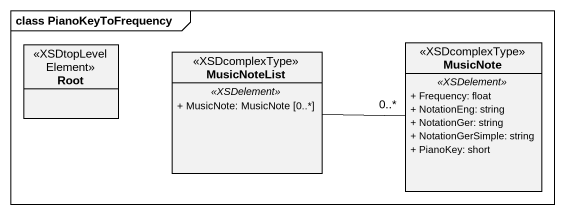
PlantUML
@startuml
mainframe class PianoKeyToFrequency
hide circle
hide empty members
skinparam classAttributeIconSize 0
class Root <<XSDtopLevelElement>>
class MusicNoteList <<XSDcomplexType>> {
  .. <<XSDelement>> ..
  + MusicNote: MusicNote [0..*]
}
class MusicNote <<XSDcomplexType>> {
  .. <<XSDelement>> ..
  + Frequency: float
  + NotationEng: string
  + NotationGer: string
  + NotationGerSimple: string
  + PianoKey: short
}
MusicNoteList -right- "0..*" MusicNote
@enduml
